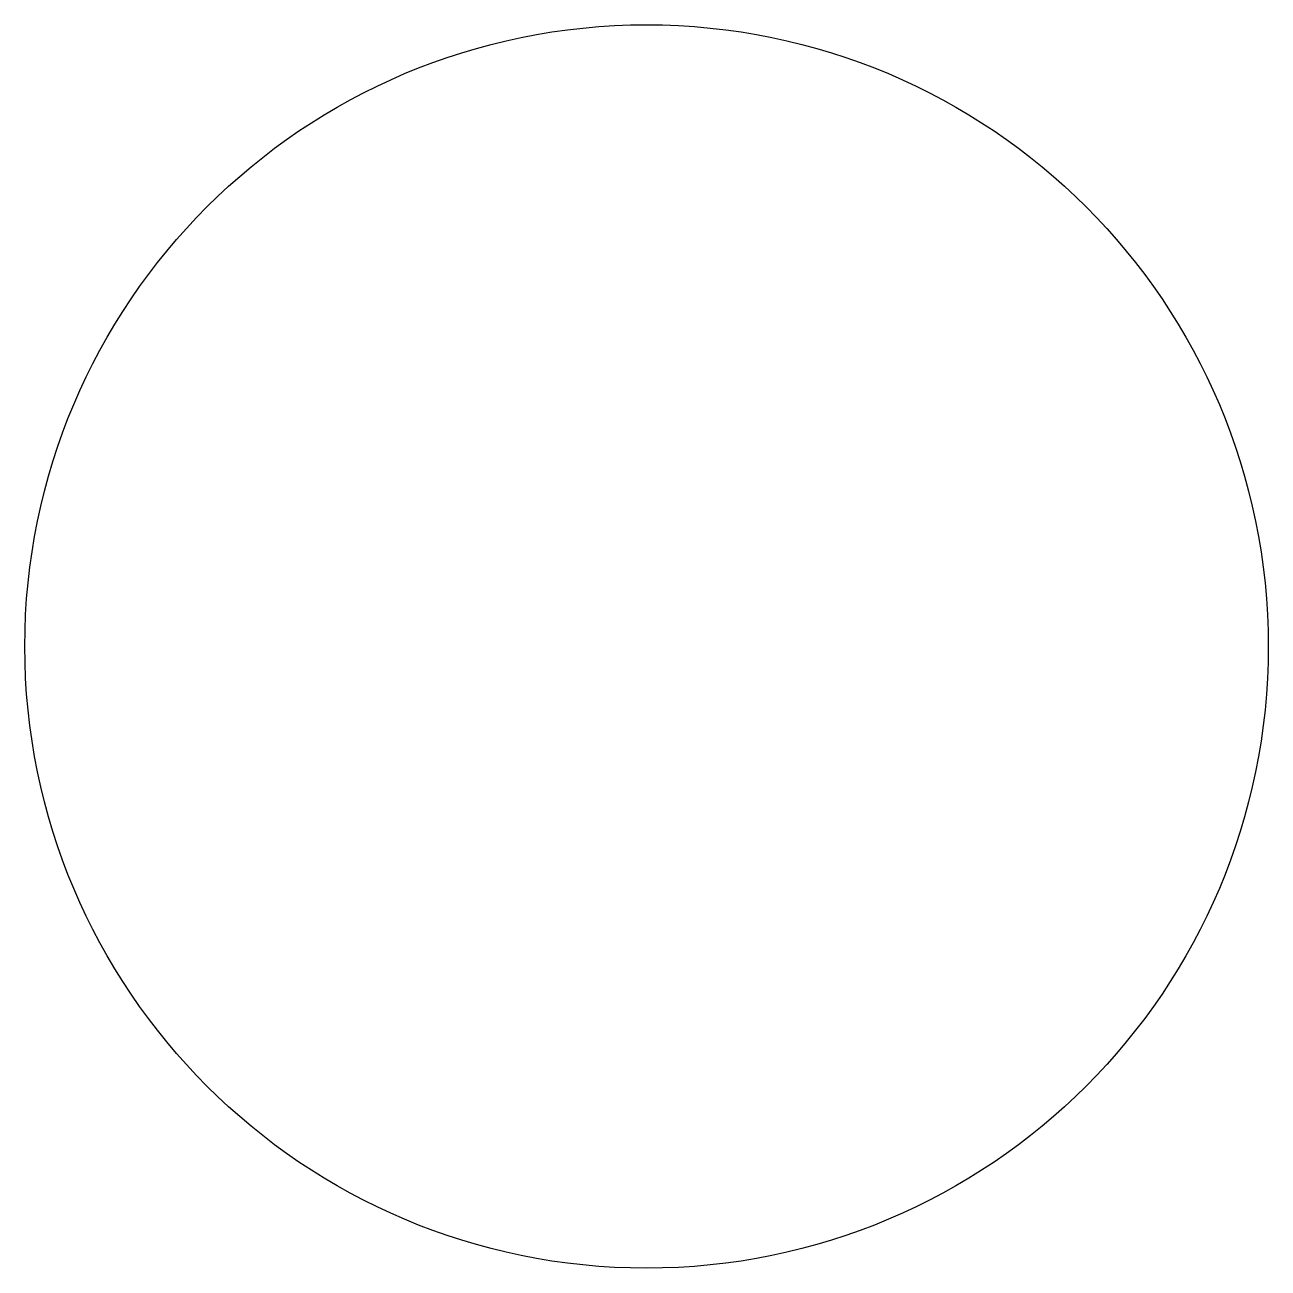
# Model space of a CAD drawing. Header units: inches. Extents: x 24.9 to 35.2, y 10.1 to 20.4.
import ezdxf

# ---------------------------------------------------------------- set-up
doc = ezdxf.new("R2010")
doc.units = ezdxf.units.IN
doc.header["$MEASUREMENT"] = 0

msp = doc.modelspace()

# ---------------------------------------------------------------- linework, layer by layer
msp.add_circle((30.067, 15.215), 5.156)

doc.saveas('drawing.dxf')
